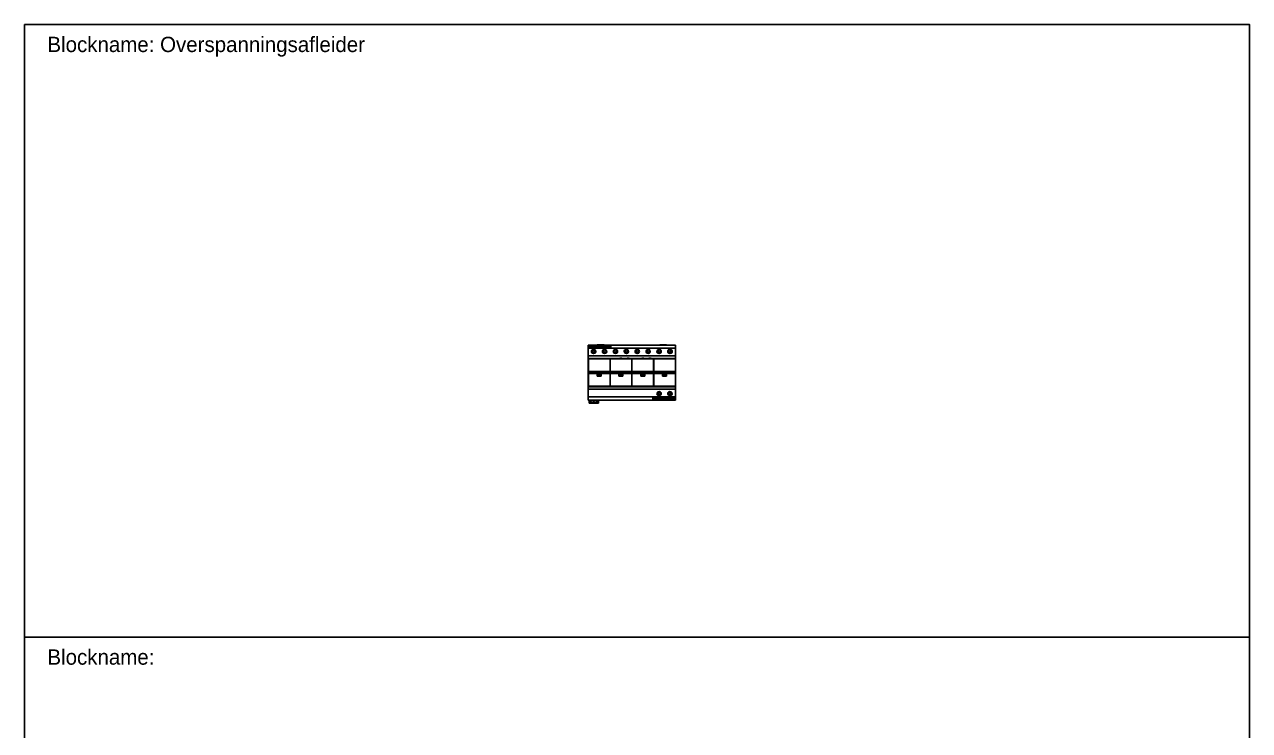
# Model space of a CAD drawing. Header units: millimetres. Extents: x -7152 to 5843, y -5056 to 10205.
# Drawn here: x 500 to 700, y 4084.8 to 4200 of the extents above; entities that cross this region are included whole.
import ezdxf
from ezdxf.enums import TextEntityAlignment as Align

# ---------------------------------------------------------------- set-up
doc = ezdxf.new("R2010")
doc.units = ezdxf.units.MM
doc.styles.get("Standard").update_dxf_attribs({"font": 'isoplus.shx'})

# ---------------------------------------------------------------- blocks, each defined once
blk = doc.blocks.new('Overspanningsafleider')
at = {"color": 7, "linetype": 'Continuous'}
for p, q in [((0, 8.95), (0, 8.98)), ((0, 8.98), (14.24, 8.98)), ((3.7, 8.95), (0, 8.95)), ((0, 8.89), (0, 8.95)), ((0, 8.89), (0, 8.84)), ((0, 8.89), (3.7, 8.89)), ((0, 8.84), (0, 8.77)), ((3.7, 8.84), (0, 8.84)), ((0, 8.77), (0, 8.56)), ((0, 8.77), (3.7, 8.77)), ((0, 8.56), (3.7, 8.56)), ((0, 8.56), (0, 8.5)), ((0, 8.5), (0, 8.47)), ((0, 8.5), (0, 8.5)), ((3.7, 8.5), (0, 8.5)), ((3.7, 8.5), (0, 8.5)), ((0, 8.47), (0, 7.22)), ((0, 8.47), (14.24, 8.47)), ((0.82, 7.93), (0.61, 8.14)), ((0.67, 8.22), (0.89, 8)), ((0.89, 8), (1.11, 8.22)), ((1.17, 8.14), (0.96, 7.93)), ((1.46, 9.03), (2.58, 9.03)), ((1.46, 9.03), (1.46, 8.98)), ((2.6, 7.93), (2.39, 8.14)), ((2.45, 8.22), (2.67, 8)), ((2.58, 8.98), (2.58, 9.03)), ((2.67, 8), (2.89, 8.22)), ((2.95, 8.14), (2.74, 7.93)), ((3.7, 8.89), (3.7, 8.95)), ((3.7, 8.84), (3.7, 8.89)), ((3.7, 8.77), (3.7, 8.84)), ((3.7, 8.56), (3.7, 8.77)), ((3.7, 8.5), (3.7, 8.56)), ((3.7, 8.5), (3.7, 8.5)), ((4.38, 7.93), (4.17, 8.14)), ((4.23, 8.22), (4.45, 8)), ((4.45, 8), (4.67, 8.22)), ((4.73, 8.14), (4.52, 7.93)), ((6.16, 7.93), (5.95, 8.14)), ((6.01, 8.22), (6.23, 8)), ((6.23, 8), (6.45, 8.22)), ((6.51, 8.14), (6.3, 7.93)), ((7.94, 7.93), (7.73, 8.14)), ((7.79, 8.22), (8.01, 8)), ((8.01, 8), (8.23, 8.22)), ((8.29, 8.14), (8.08, 7.93)), ((9.72, 7.93), (9.51, 8.14)), ((9.57, 8.22), (9.79, 8)), ((9.79, 8), (10.01, 8.22)), ((10.07, 8.14), (9.86, 7.93)), ((11.5, 7.93), (11.29, 8.14)), ((11.35, 8.22), (11.57, 8)), ((11.57, 8), (11.79, 8.22)), ((11.85, 8.14), (11.64, 7.93)), ((11.67, 9.03), (11.67, 8.98)), ((11.67, 9.03), (12.79, 9.03)), ((12.79, 8.98), (12.79, 9.03)), ((13.28, 7.93), (13.07, 8.14)), ((13.13, 8.22), (13.35, 8)), ((13.35, 8), (13.57, 8.22)), ((13.63, 8.14), (13.42, 7.93)), ((14.24, 8.98), (14.24, 8.47)), ((14.24, 8.47), (14.24, 7.22)), ((0, 7.22), (0, 6.8)), ((0, 7.22), (14.24, 7.22)), ((0, 6.8), (0.02, 6.8)), ((0, 6.74), (0, 6.8)), ((0, 6.74), (0.02, 6.74)), ((0, 2.23), (0, 6.74)), ((0.02, 6.81), (0.02, 6.73)), ((0.02, 6.81), (3.56, 6.81)), ((0.02, 6.73), (0.02, 4.66)), ((0.02, 6.73), (3.56, 6.73)), ((0.61, 7.72), (0.82, 7.93)), ((0.89, 7.86), (0.69, 7.66)), ((1.09, 7.66), (0.89, 7.86)), ((0.96, 7.93), (1.17, 7.72)), ((2.39, 7.72), (2.6, 7.93)), ((2.67, 7.86), (2.47, 7.66)), ((2.87, 7.66), (2.67, 7.86)), ((2.74, 7.93), (2.95, 7.72)), ((3.56, 6.81), (3.56, 6.73)), ((3.56, 6.8), (3.57, 6.8)), ((3.56, 6.74), (3.57, 6.74)), ((3.56, 6.73), (3.56, 4.66)), ((3.57, 6.81), (7.11, 6.81)), ((3.57, 6.81), (3.57, 6.73)), ((3.57, 6.73), (7.11, 6.73)), ((3.57, 6.73), (3.57, 4.66)), ((4.17, 7.72), (4.38, 7.93)), ((4.45, 7.86), (4.25, 7.66)), ((4.65, 7.66), (4.45, 7.86)), ((4.52, 7.93), (4.73, 7.72)), ((5.19, 6.83), (5.17, 6.83)), ((5.23, 6.83), (5.19, 6.83)), ((5.19, 6.81), (5.19, 6.83)), ((5.45, 6.83), (5.23, 6.83)), ((5.23, 6.81), (5.23, 6.83)), ((5.49, 6.83), (5.45, 6.83)), ((5.45, 6.81), (5.45, 6.83)), ((5.51, 6.83), (5.49, 6.83)), ((5.49, 6.81), (5.49, 6.83)), ((5.95, 7.72), (6.16, 7.93)), ((6.23, 7.86), (6.03, 7.66)), ((6.43, 7.66), (6.23, 7.86)), ((6.3, 7.93), (6.51, 7.72)), ((6.37, 6.83), (6.35, 6.83)), ((6.37, 6.81), (6.37, 6.83)), ((6.41, 6.83), (6.37, 6.83)), ((6.63, 6.83), (6.41, 6.83)), ((6.41, 6.81), (6.41, 6.83)), ((6.63, 6.81), (6.63, 6.83)), ((6.67, 6.83), (6.63, 6.83)), ((6.67, 6.81), (6.67, 6.83)), ((6.7, 6.83), (6.67, 6.83)), ((7.11, 6.81), (7.11, 6.73)), ((7.11, 6.8), (7.13, 6.8)), ((7.11, 6.74), (7.13, 6.74)), ((7.11, 6.73), (7.11, 4.66)), ((7.13, 6.81), (10.67, 6.81)), ((7.13, 6.81), (7.13, 6.73)), ((7.13, 6.73), (10.67, 6.73)), ((7.13, 6.73), (7.13, 4.66)), ((7.73, 7.72), (7.94, 7.93)), ((8.01, 7.86), (7.81, 7.66)), ((8.21, 7.66), (8.01, 7.86)), ((8.08, 7.93), (8.29, 7.72)), ((8.75, 6.83), (8.73, 6.83)), ((8.79, 6.83), (8.75, 6.83)), ((8.75, 6.81), (8.75, 6.83)), ((9.01, 6.83), (8.79, 6.83)), ((8.79, 6.81), (8.79, 6.83)), ((9.01, 6.81), (9.01, 6.83)), ((9.05, 6.83), (9.01, 6.83)), ((9.05, 6.81), (9.05, 6.83)), ((9.07, 6.83), (9.05, 6.83)), ((9.51, 7.72), (9.72, 7.93)), ((9.79, 7.86), (9.59, 7.66)), ((9.99, 7.66), (9.79, 7.86)), ((9.86, 7.93), (10.07, 7.72)), ((9.93, 6.83), (9.91, 6.83)), ((9.97, 6.83), (9.93, 6.83)), ((9.93, 6.81), (9.93, 6.83)), ((9.97, 6.81), (9.97, 6.83)), ((10.19, 6.83), (9.97, 6.83)), ((10.19, 6.81), (10.19, 6.83)), ((10.23, 6.83), (10.19, 6.83)), ((10.23, 6.81), (10.23, 6.83)), ((10.26, 6.83), (10.23, 6.83)), ((10.67, 6.81), (10.67, 6.73)), ((10.67, 6.8), (10.69, 6.8)), ((10.67, 6.74), (10.69, 6.74)), ((10.67, 6.73), (10.67, 4.66)), ((10.69, 6.81), (10.69, 6.73)), ((10.69, 6.81), (14.23, 6.81)), ((10.69, 6.73), (10.69, 4.66)), ((10.69, 6.73), (14.23, 6.73)), ((11.29, 7.72), (11.5, 7.93)), ((11.57, 7.86), (11.37, 7.66)), ((11.77, 7.66), (11.57, 7.86)), ((11.64, 7.93), (11.85, 7.72)), ((13.07, 7.72), (13.28, 7.93)), ((13.35, 7.86), (13.15, 7.66)), ((13.55, 7.66), (13.35, 7.86)), ((13.42, 7.93), (13.63, 7.72)), ((14.23, 6.81), (14.23, 6.73)), ((14.23, 6.8), (14.24, 6.8)), ((14.23, 6.74), (14.24, 6.74)), ((14.23, 6.73), (14.23, 4.66)), ((14.24, 7.22), (14.24, 6.8)), ((14.24, 6.8), (14.24, 6.74)), ((14.24, 6.74), (14.24, 2.23)), ((0.02, 4.66), (0.02, 4.4)), ((0.02, 4.66), (3.56, 4.66)), ((0.02, 4.4), (0.02, 4.36)), ((0.02, 4.36), (0.02, 2.25)), ((1.46, 4.28), (2.12, 4.28)), ((1.47, 4.26), (1.46, 4.28)), ((2.11, 4.26), (1.47, 4.26)), ((1.47, 4.26), (1.47, 3.96)), ((2.12, 4.28), (2.11, 4.26)), ((2.11, 3.96), (2.11, 4.26)), ((3.56, 4.66), (3.56, 4.4)), ((3.56, 4.4), (3.56, 4.36)), ((3.56, 4.36), (3.56, 2.25)), ((3.57, 4.66), (3.57, 4.4)), ((3.57, 4.66), (7.11, 4.66)), ((3.57, 4.4), (3.57, 4.36)), ((3.57, 4.36), (3.57, 2.25)), ((5.01, 4.28), (5.67, 4.28)), ((5.02, 4.26), (5.01, 4.28)), ((5.66, 4.26), (5.02, 4.26)), ((5.02, 4.26), (5.02, 3.96)), ((5.67, 4.28), (5.66, 4.26)), ((5.66, 3.96), (5.66, 4.26)), ((7.11, 4.66), (7.11, 4.4)), ((7.11, 4.4), (7.11, 4.36)), ((7.11, 4.36), (7.11, 2.25)), ((7.13, 4.66), (10.67, 4.66)), ((7.13, 4.66), (7.13, 4.4)), ((7.13, 4.4), (7.13, 4.36)), ((7.13, 4.36), (7.13, 2.25)), ((8.57, 4.28), (9.23, 4.28)), ((8.58, 4.26), (8.57, 4.28)), ((9.22, 4.26), (8.58, 4.26)), ((8.58, 4.26), (8.58, 3.96)), ((9.23, 4.28), (9.22, 4.26)), ((9.22, 3.96), (9.22, 4.26)), ((10.67, 4.66), (10.67, 4.4)), ((10.67, 4.4), (10.67, 4.36)), ((10.67, 4.36), (10.67, 2.25)), ((10.69, 4.66), (10.69, 4.4)), ((10.69, 4.66), (14.23, 4.66)), ((10.69, 4.4), (10.69, 4.36)), ((10.69, 4.36), (10.69, 2.25)), ((12.13, 4.28), (12.79, 4.28)), ((12.14, 4.26), (12.13, 4.28)), ((12.78, 4.26), (12.14, 4.26)), ((12.14, 4.26), (12.14, 3.96)), ((12.79, 4.28), (12.78, 4.26)), ((12.78, 3.96), (12.78, 4.26)), ((14.23, 4.66), (14.23, 4.4)), ((14.23, 4.4), (14.23, 4.36)), ((14.23, 4.36), (14.23, 2.25)), ((0, 2.23), (0.02, 2.23)), ((0, 2.18), (0, 2.23)), ((0, 2.18), (0, 1.76)), ((0, 2.18), (0.02, 2.18)), ((0.02, 2.25), (0.02, 2.17)), ((0.02, 2.25), (3.56, 2.25)), ((0.02, 2.17), (3.56, 2.17)), ((1.46, 3.93), (1.47, 3.96)), ((1.46, 3.93), (2.12, 3.93)), ((1.47, 3.96), (2.11, 3.96)), ((2.12, 3.93), (2.11, 3.96)), ((3.56, 2.25), (3.56, 2.17)), ((3.56, 2.23), (3.57, 2.23)), ((3.56, 2.18), (3.57, 2.18)), ((3.57, 2.25), (3.57, 2.17)), ((3.57, 2.25), (7.11, 2.25)), ((3.57, 2.17), (7.11, 2.17)), ((4.01, 2.15), (3.98, 2.15)), ((4.01, 2.17), (4.01, 2.15)), ((4.05, 2.15), (4.01, 2.15)), ((4.05, 2.17), (4.05, 2.15)), ((4.27, 2.15), (4.05, 2.15)), ((4.27, 2.17), (4.27, 2.15)), ((4.31, 2.15), (4.27, 2.15)), ((4.31, 2.17), (4.31, 2.15)), ((4.33, 2.15), (4.31, 2.15)), ((5.01, 3.93), (5.02, 3.96)), ((5.01, 3.93), (5.67, 3.93)), ((5.02, 3.96), (5.66, 3.96)), ((5.67, 3.93), (5.66, 3.96)), ((6.37, 2.15), (6.35, 2.15)), ((6.37, 2.17), (6.37, 2.15)), ((6.41, 2.15), (6.37, 2.15)), ((6.41, 2.17), (6.41, 2.15)), ((6.63, 2.15), (6.41, 2.15)), ((6.63, 2.17), (6.63, 2.15)), ((6.67, 2.15), (6.63, 2.15)), ((6.67, 2.17), (6.67, 2.15)), ((6.7, 2.15), (6.67, 2.15)), ((7.11, 2.25), (7.11, 2.17)), ((7.11, 2.23), (7.13, 2.23)), ((7.11, 2.18), (7.13, 2.18)), ((7.13, 2.25), (10.67, 2.25)), ((7.13, 2.25), (7.13, 2.17)), ((7.13, 2.17), (10.67, 2.17)), ((7.57, 2.15), (7.54, 2.15)), ((7.57, 2.17), (7.57, 2.15)), ((7.61, 2.15), (7.57, 2.15)), ((7.61, 2.17), (7.61, 2.15)), ((7.83, 2.15), (7.61, 2.15)), ((7.83, 2.17), (7.83, 2.15)), ((7.87, 2.15), (7.83, 2.15)), ((7.87, 2.17), (7.87, 2.15)), ((7.89, 2.15), (7.87, 2.15)), ((8.57, 3.93), (8.58, 3.96)), ((8.57, 3.93), (9.23, 3.93)), ((8.58, 3.96), (9.22, 3.96)), ((9.23, 3.93), (9.22, 3.96)), ((9.93, 2.15), (9.91, 2.15)), ((9.93, 2.17), (9.93, 2.15)), ((9.97, 2.15), (9.93, 2.15)), ((9.97, 2.17), (9.97, 2.15)), ((10.19, 2.15), (9.97, 2.15)), ((10.19, 2.17), (10.19, 2.15)), ((10.23, 2.15), (10.19, 2.15)), ((10.23, 2.17), (10.23, 2.15)), ((10.26, 2.15), (10.23, 2.15)), ((10.67, 2.25), (10.67, 2.17)), ((10.67, 2.23), (10.69, 2.23)), ((10.67, 2.18), (10.69, 2.18)), ((10.69, 2.25), (14.23, 2.25)), ((10.69, 2.25), (10.69, 2.17)), ((10.69, 2.17), (14.23, 2.17)), ((12.13, 3.93), (12.14, 3.96)), ((12.13, 3.93), (12.79, 3.93)), ((12.14, 3.96), (12.78, 3.96)), ((12.79, 3.93), (12.78, 3.96)), ((14.23, 2.25), (14.23, 2.17)), ((14.23, 2.23), (14.24, 2.23)), ((14.23, 2.18), (14.24, 2.18)), ((14.24, 2.23), (14.24, 2.18)), ((14.24, 2.18), (14.24, 1.76)), ((0, 1.76), (14.24, 1.76)), ((0, 0.51), (0, 1.76)), ((0, 0), (0, 0.51)), ((0, 0.51), (14.24, 0.51)), ((0, 0), (0.16, 0)), ((1.68, 0), (14.24, 0)), ((10.54, 0.48), (14.24, 0.48)), ((10.54, 0.42), (10.54, 0.48)), ((10.54, 0.42), (14.24, 0.42)), ((10.54, 0.21), (10.54, 0.42)), ((10.54, 0.21), (14.24, 0.21)), ((10.54, 0.14), (10.54, 0.21)), ((10.54, 0.14), (14.24, 0.14)), ((10.54, 0.09), (10.54, 0.14)), ((10.54, 0.09), (14.24, 0.09)), ((10.54, 0.03), (10.54, 0.09)), ((14.24, 0.03), (10.54, 0.03)), ((11.5, 1.05), (11.29, 1.26)), ((11.29, 0.84), (11.5, 1.05)), ((11.57, 0.98), (11.35, 0.76)), ((11.37, 1.32), (11.57, 1.12)), ((11.57, 1.12), (11.77, 1.32)), ((11.79, 0.76), (11.57, 0.98)), ((11.85, 1.26), (11.64, 1.05)), ((11.64, 1.05), (11.85, 0.84)), ((13.28, 1.05), (13.07, 1.26)), ((13.07, 0.84), (13.28, 1.05)), ((13.35, 0.98), (13.13, 0.76)), ((13.15, 1.32), (13.35, 1.12)), ((13.35, 1.12), (13.55, 1.32)), ((13.57, 0.76), (13.35, 0.98)), ((13.63, 1.26), (13.42, 1.05)), ((13.42, 1.05), (13.63, 0.84)), ((14.24, 1.76), (14.24, 0.51)), ((14.24, 0.51), (14.24, 0.48)), ((14.24, 0.48), (14.24, 0.42)), ((14.24, 0.42), (14.24, 0.21)), ((14.24, 0.21), (14.24, 0.14)), ((14.24, 0.14), (14.24, 0.09)), ((14.24, 0.09), (14.24, 0.03)), ((14.24, 0.03), (14.24, 0)), ((0.16, 0), (0.28, 0)), ((0.16, -0.36), (0.16, 0)), ((0.16, -0.44), (0.16, -0.36)), ((1.68, -0.36), (0.16, -0.36)), ((0.16, -0.5), (0.16, -0.44)), ((0.16, -0.44), (1.68, -0.44)), ((1.68, -0.5), (0.16, -0.5)), ((0.28, 0), (0.35, 0)), ((0.3, -0.05), (0.35, 0)), ((0.42, 0), (0.33, -0.08)), ((0.35, 0), (0.42, 0)), ((0.42, 0), (0.55, 0)), ((0.55, 0), (0.79, 0)), ((0.79, 0), (0.85, 0)), ((0.81, -0.05), (0.85, 0)), ((0.93, 0), (0.84, -0.08)), ((0.85, 0), (0.93, 0)), ((0.93, 0), (1.05, 0)), ((1.05, 0), (1.29, 0)), ((1.29, 0), (1.36, 0)), ((1.31, -0.05), (1.36, 0)), ((1.43, 0), (1.35, -0.08)), ((1.36, 0), (1.43, 0)), ((1.43, 0), (1.56, 0)), ((1.56, 0), (1.68, 0)), ((1.68, 0), (1.68, -0.36)), ((1.68, -0.36), (1.68, -0.44)), ((1.68, -0.44), (1.68, -0.5))]:
    blk.add_line(p, q, dxfattribs=at)
at = {"color": 2, "linetype": 'Continuous'}
for p, q in [((0.02, 4.4), (3.56, 4.4)), ((0.02, 4.36), (3.56, 4.36)), ((3.57, 4.4), (7.11, 4.4)), ((3.57, 4.36), (7.11, 4.36)), ((7.13, 4.4), (10.67, 4.4)), ((7.13, 4.36), (10.67, 4.36)), ((10.69, 4.4), (14.23, 4.4)), ((10.69, 4.36), (14.23, 4.36))]:
    blk.add_line(p, q, dxfattribs=at)
at = {"color": 7, "linetype": 'Continuous'}
for centre, radius, start, end in [((0.89, 7.94), 0.35, 144.4206, 217.9379), ((0.89, 7.94), 0.35, 127.9905, 144.4206), ((0.89, 7.94), 0.35, 52.0621, 127.9905), ((0.89, 7.94), 0.35, 35.6323, 52.0621), ((0.89, 7.94), 0.35, 326.6903, 35.6323), ((2.67, 7.94), 0.35, 144.4206, 217.9379), ((2.67, 7.94), 0.35, 127.9905, 144.4206), ((2.67, 7.94), 0.35, 52.0621, 127.9905), ((2.67, 7.94), 0.35, 35.6323, 52.0621), ((2.67, 7.94), 0.35, 326.6903, 35.6323), ((4.45, 7.94), 0.35, 144.4206, 217.9379), ((4.45, 7.94), 0.35, 127.9905, 143.7612), ((4.45, 7.94), 0.35, 143.7612, 144.4206), ((4.45, 7.94), 0.35, 52.0621, 127.9905), ((4.45, 7.94), 0.35, 35.6323, 52.0621), ((4.45, 7.94), 0.35, 322.0095, 35.6323), ((6.23, 7.94), 0.35, 144.4206, 217.9379), ((6.23, 7.94), 0.35, 127.9905, 144.4206), ((6.23, 7.94), 0.35, 52.0621, 127.9905), ((6.23, 7.94), 0.35, 35.6323, 52.0621), ((6.23, 7.94), 0.35, 326.6903, 35.6323), ((8.01, 7.94), 0.35, 144.4206, 217.9379), ((8.01, 7.94), 0.35, 127.9905, 143.7612), ((8.01, 7.94), 0.35, 143.7612, 144.4206), ((8.01, 7.94), 0.35, 52.0621, 127.9905), ((8.01, 7.94), 0.35, 35.6323, 52.0621), ((8.01, 7.94), 0.35, 322.0095, 35.6323), ((9.79, 7.94), 0.35, 144.4206, 217.9379), ((9.79, 7.94), 0.35, 127.9905, 144.4206), ((9.79, 7.94), 0.35, 52.0621, 127.9905), ((9.79, 7.94), 0.35, 35.6323, 52.0621), ((9.79, 7.94), 0.35, 326.6903, 35.6323), ((11.57, 7.94), 0.35, 144.4139, 213.3097), ((11.57, 7.94), 0.35, 127.9838, 144.4139), ((11.57, 7.94), 0.35, 52.0688, 127.9838), ((11.57, 7.94), 0.35, 35.6391, 52.0688), ((11.57, 7.94), 0.35, 322.0162, 35.6391), ((13.35, 7.94), 0.35, 144.4139, 217.9312), ((13.35, 7.94), 0.35, 127.9838, 144.4139), ((13.35, 7.94), 0.35, 90, 127.9838), ((13.35, 7.94), 0.35, 52.0688, 90), ((13.35, 7.94), 0.35, 35.6391, 52.0688), ((13.35, 7.94), 0.35, 322.0162, 35.6391), ((0.89, 7.94), 0.35, 217.9379, 234.3677), ((0.89, 7.94), 0.35, 234.3677, 305.5794), ((0.89, 7.94), 0.35, 305.5794, 322.0095), ((0.89, 7.94), 0.35, 322.0095, 326.6903), ((2.67, 7.94), 0.35, 217.9379, 234.3677), ((2.67, 7.94), 0.35, 234.3677, 305.5794), ((2.67, 7.94), 0.35, 305.5794, 322.0095), ((2.67, 7.94), 0.35, 322.0095, 326.6903), ((4.45, 7.94), 0.35, 217.9379, 234.3677), ((4.45, 7.94), 0.35, 234.3677, 305.5794), ((4.45, 7.94), 0.35, 305.5794, 322.0095), ((6.23, 7.94), 0.35, 217.9379, 234.3677), ((6.23, 7.94), 0.35, 234.3677, 305.5794), ((6.23, 7.94), 0.35, 305.5794, 322.0095), ((6.23, 7.94), 0.35, 322.0095, 326.6903), ((8.01, 7.94), 0.35, 217.9379, 234.3677), ((8.01, 7.94), 0.35, 234.3677, 305.5794), ((8.01, 7.94), 0.35, 305.5794, 322.0095), ((9.79, 7.94), 0.35, 217.9379, 234.3677), ((9.79, 7.94), 0.35, 234.3677, 305.5794), ((9.79, 7.94), 0.35, 305.5794, 322.0095), ((9.79, 7.94), 0.35, 322.0095, 326.6903), ((11.57, 7.94), 0.35, 213.3097, 217.9312), ((11.57, 7.94), 0.35, 217.9312, 234.3609), ((11.57, 7.94), 0.35, 234.3609, 305.5861), ((11.57, 7.94), 0.35, 305.5861, 322.0162), ((13.35, 7.94), 0.35, 217.9312, 234.3609), ((13.35, 7.94), 0.35, 234.3609, 305.5861), ((13.35, 7.94), 0.35, 305.5861, 322.0162), ((11.57, 1.04), 0.35, 142.0162, 215.6391), ((11.57, 1.04), 0.35, 125.5861, 142.0162), ((11.57, 1.04), 0.35, 215.6391, 232.0688), ((11.57, 1.04), 0.35, 232.0688, 270), ((11.57, 1.04), 0.35, 54.3609, 125.5861), ((11.57, 1.04), 0.35, 270, 307.9838), ((11.57, 1.04), 0.35, 37.9312, 54.3609), ((11.57, 1.04), 0.35, 307.9838, 324.4139), ((11.57, 1.04), 0.35, 324.4139, 37.9312), ((13.35, 1.04), 0.35, 142.0162, 215.6391), ((13.35, 1.04), 0.35, 125.5861, 142.0162), ((13.35, 1.04), 0.35, 215.6391, 232.0688), ((13.35, 1.04), 0.35, 232.0688, 307.9838), ((13.35, 1.04), 0.35, 54.3609, 125.5861), ((13.35, 1.04), 0.35, 37.9312, 54.3609), ((13.35, 1.04), 0.35, 307.9838, 324.4139), ((13.35, 1.04), 0.35, 33.3097, 37.9312), ((13.35, 1.04), 0.35, 324.4139, 33.3097), ((0.41, 0.03), 0.137, 192.6455, 214.5113), ((0.41, 0.03), 0.137, 214.5113, 235.5342), ((0.41, 0.03), 0.137, 235.5342, 347.3545), ((0.92, 0.03), 0.137, 192.6455, 214.5113), ((0.92, 0.03), 0.137, 214.5113, 235.5342), ((0.92, 0.03), 0.137, 235.5342, 347.3545), ((1.43, 0.03), 0.137, 192.6455, 214.5113), ((1.43, 0.03), 0.137, 214.5113, 235.5342), ((1.43, 0.03), 0.137, 235.5342, 347.3545)]:
    blk.add_arc(centre, radius, start, end, dxfattribs=at)
for points in [[(5.17, 6.81), (5.17, 6.82), (5.17, 6.83)], [(5.51, 6.83), (5.51, 6.82), (5.51, 6.81)], [(6.35, 6.81), (6.35, 6.82), (6.35, 6.83)], [(6.7, 6.83), (6.7, 6.82), (6.7, 6.81)], [(8.73, 6.81), (8.73, 6.82), (8.73, 6.83)], [(9.07, 6.83), (9.07, 6.82), (9.07, 6.81)], [(9.91, 6.81), (9.91, 6.82), (9.91, 6.83)], [(10.26, 6.83), (10.26, 6.82), (10.26, 6.81)], [(1.46, 3.93), (1.46, 4.11), (1.46, 4.28)], [(2.12, 4.28), (2.12, 4.11), (2.12, 3.93)], [(5.01, 3.93), (5.01, 4.11), (5.01, 4.28)], [(5.67, 4.28), (5.67, 4.11), (5.67, 3.93)], [(8.57, 3.93), (8.57, 4.11), (8.57, 4.28)], [(9.23, 4.28), (9.23, 4.11), (9.23, 3.93)], [(12.13, 3.93), (12.13, 4.11), (12.13, 4.28)], [(12.79, 4.28), (12.79, 4.11), (12.79, 3.93)], [(3.98, 2.15), (3.98, 2.16), (3.98, 2.17)], [(4.33, 2.17), (4.33, 2.16), (4.33, 2.15)], [(6.35, 2.15), (6.35, 2.16), (6.35, 2.17)], [(6.7, 2.17), (6.7, 2.16), (6.7, 2.15)], [(7.54, 2.15), (7.54, 2.16), (7.54, 2.17)], [(7.89, 2.17), (7.89, 2.16), (7.89, 2.15)], [(9.91, 2.15), (9.91, 2.16), (9.91, 2.17)], [(10.26, 2.17), (10.26, 2.16), (10.26, 2.15)]]:
    blk.add_spline(points, degree=3, dxfattribs=at)
at = {"color": 1}
blk.add_attdef('NAAMB', text='', height=1.8, dxfattribs=at).set_placement((7.12, 8.98), align=Align.BOTTOM_CENTER)
blk.add_attdef('NAAMO', text='', height=1.8, dxfattribs=at).set_placement((7.12, -0.6), align=Align.TOP_CENTER)

msp = doc.modelspace()

# ---------------------------------------------------------------- linework, layer by layer
at = {"color": 7}
for points in [[(500, 4100), (700, 4100), (700, 4200), (500, 4200)], [(500, 4000), (700, 4000), (700, 4100), (500, 4100)]]:
    msp.add_lwpolyline(points, close=True, dxfattribs=at)

# ---------------------------------------------------------------- block references
msp.add_blockref('Overspanningsafleider', (592.035, 4138.689))

# ---------------------------------------------------------------- texts
for s, p in [('Blockname: Overspanningsafleider', (503.742, 4198)), ('Blockname: ', (503.742, 4098))]:
    msp.add_text(s, height=2.5, dxfattribs=at).set_placement(p, align=Align.TOP_LEFT)

doc.saveas('drawing.dxf')
